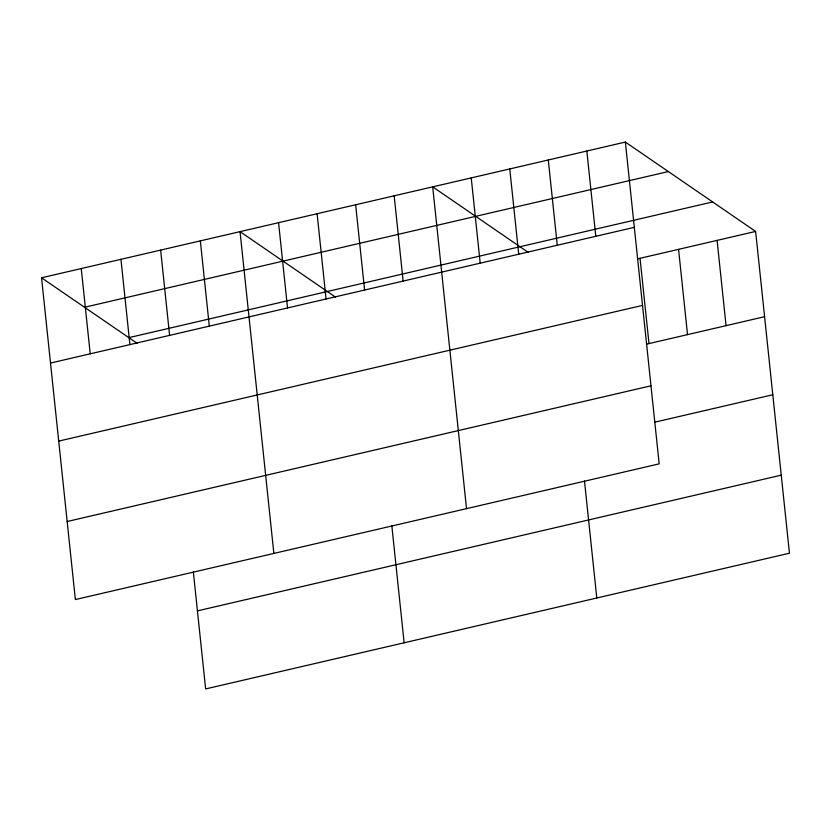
<?xml version="1.0" encoding="UTF-8"?>
<svg xmlns="http://www.w3.org/2000/svg" width="831" height="831" viewBox="0 0 831 831"><rect width="100%" height="100%" fill="white"/><g stroke="black" fill="none" stroke-linecap="round" stroke-linejoin="round"><path stroke-width="1.25" d="M625.359 142.07L659.18 463.854L75.372 599.567L41.55 277.783L625.359 142.07L755.628 231.434L789.45 553.217L205.641 688.93L193.343 571.936M84.533 307.273L668.353 171.56M128.826 337.656L712.645 201.943M50.514 363.054L634.323 227.341M637.554 258.877L755.628 231.434M58.721 441.105L642.529 305.393M646.508 344.159L764.593 316.704M67.166 521.515L650.974 385.802M654.714 422.2L772.799 394.756M197.435 610.878L781.244 475.166M528.173 252.344L432.702 186.85L466.523 508.634M335.516 297.134L240.045 231.641L273.866 553.425M41.55 277.783L137.022 343.276M717.101 240.388L726.055 325.659M678.563 249.352L687.528 334.623M640.036 258.306L649.001 343.577M586.831 151.024L595.796 236.295M584.494 481.004L596.793 597.998M548.294 159.978L557.258 245.259M509.767 168.942L518.731 254.213M471.239 177.896L480.193 263.167M394.174 195.815L403.139 281.086M391.837 525.794L404.136 642.789M355.637 204.769L364.601 290.04M317.11 213.723L326.074 298.994M278.572 222.687L287.536 307.958M200.344 240.865L209.308 326.147M160.643 250.1L169.607 335.371M120.952 259.324L129.906 344.595M81.251 268.558L90.215 353.829"/></g></svg>
